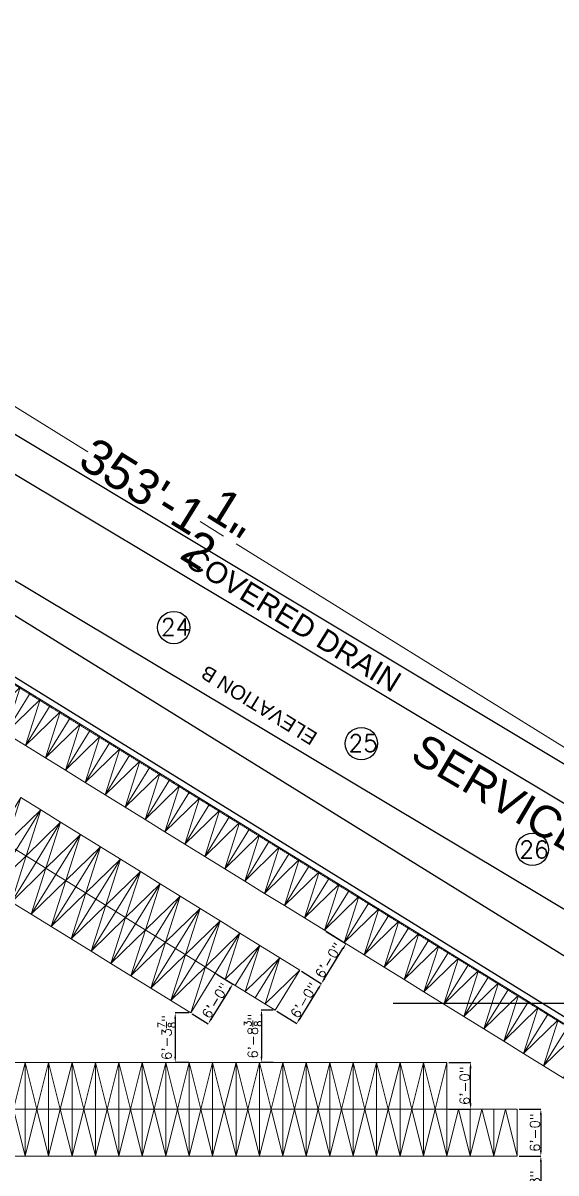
# Model space of a CAD drawing. Header units: inches. Extents: x -110725 to 51121, y 8404 to 44825.
# Drawn here: x 5800 to 6619, y 20905 to 22672 of the extents above; entities that cross this region are included whole.
import ezdxf
from ezdxf.enums import TextEntityAlignment as Align

# ---------------------------------------------------------------- set-up
doc = ezdxf.new("R2010")
doc.units = ezdxf.units.IN
doc.header["$LTSCALE"] = 0.1
doc.header["$MEASUREMENT"] = 0
doc.linetypes.add('CENTER', pattern=[2, 1.25, -0.25, 0.25, -0.25])
doc.layers.get('0').update_dxf_attribs({"color": 1, "lineweight": 0})
doc.layers.get('Defpoints').update_dxf_attribs({"lineweight": 0})
for name, color, linetype in [('building', 6, 'Continuous'), ('GF', 1, 'Continuous'), ('GFT', 4, 'Continuous'), ('GFW', 5, 'Continuous'), ('road', 8, 'Continuous')]:
    doc.layers.add(name, color=color, linetype=linetype)
for name, color, linetype, lineweight in [('CAR', 4, 'Continuous', 0), ('dim', 252, 'Continuous', 0), ('GRID', 8, 'CENTER', 0), ('TEXT', 3, 'Continuous', 0)]:
    doc.layers.add(name, color=color, linetype=linetype, lineweight=lineweight)
doc.styles.add('as', font='arial.ttf')
doc.styles.add('EHSAN', font='arial.ttf', dxfattribs={"height": 54})
doc.styles.add('ROMAND', font='romand.shx')
doc.styles.get("Standard").update_dxf_attribs({"font": 'arial.ttf'})
doc.dimstyles.new('DIM', dxfattribs={"dimtxt": 15, "dimasz": 9, "dimexe": 0.25, "dimexo": 3, "dimgap": 0.125, "dimtad": 1, "dimdec": 3, "dimzin": 3, "dimdsep": 46, "dimlunit": 4, "dimtxsty": 'ROMAND', "dimcen": 0.125, "dimaunit": 1, "dimadec": 0, "dimazin": 0, "dimtfac": 0.75, "dimtdec": 3, "dimtix": 1, "dimtofl": 0, "dimtmove": 2, "dimatfit": 3, "dimfxl": 1, "dimtolj": 1, "dimtzin": 3, "dimarcsym": 1})
doc.dimstyles.new('DIM1', dxfattribs={"dimtxt": 54, "dimasz": 6, "dimexe": 6, "dimexo": 3, "dimgap": 1, "dimtad": 0, "dimzin": 0, "dimdsep": 46, "dimlunit": 4, "dimtxsty": 'EHSAN', "dimblk": 'ARCHTICK', "dimcen": 3, "dimdle": 6, "dimclrd": 4, "dimclre": 4, "dimclrt": 6, "dimadec": 0, "dimazin": 0, "dimtfac": 1, "dimtofl": 0, "dimtmove": 1, "dimatfit": 3, "dimldrblk": 'ARCHTICK', "dimfxl": 4, "dimtolj": 1, "dimtzin": 3, "dimlwd": -1, "dimlwe": -1, "dimarcsym": 0})

# ---------------------------------------------------------------- blocks, each defined once
blk = doc.blocks.new('_ArchTick')
at = {"color": 0, "linetype": 'ByBlock', "const_width": 0.15}
blk.add_lwpolyline([(-0.5, -0.5), (0.5, 0.5)], dxfattribs=at)
blk = doc.blocks.new('*D1985')
at = {"layer": 'Defpoints', "color": 0, "transparency": 16777216}
for p in [(4213.6, 23059.7), (4070.8, 22829.6), (7671.2, 20595.2, 1175.7)]:
    blk.add_point(p, dxfattribs=at)
at = {"layer": 'dim', "color": 4, "transparency": 16777216}
for p, q in [((4072.4, 22832.1), (4216.7, 23064.8)), ((4193.2, 23072.3), (5899.6, 22013.3)), ((7834.4, 20812.6), (6128, 21871.6)), ((7672.8, 20597.7), (7817.1, 20830.4))]:
    blk.add_line(p, q, dxfattribs=at)
at = {"layer": 'dim', "color": 4, "transparency": 16777216, "xscale": 24, "yscale": 24, "zscale": 24}
for p, rotation in [((4213.6, 23059.7), 148.1765203500402), ((7814, 20825.3), 328.1765203500402)]:
    blk.add_blockref('_ArchTick', p, dxfattribs=dict(at, rotation=rotation))
at = {"layer": 'dim', "color": 6, "transparency": 16777216, "insert": (6013.8, 21942.5), "char_height": 54, "attachment_point": 5, "rotation": 328.1765, "style": 'EHSAN'}
blk.add_mtext('\\A1;353\'-1{\\H1x;\\S1/2;}"', dxfattribs=at)
blk = doc.blocks.new('A$C245768EA')
at = {"layer": 'CAR'}
for p, q in [((18, 72), (0, 0)), ((36, 0), (18, 72))]:
    blk.add_line(p, q, dxfattribs=at)
blk.add_lwpolyline([(0, 72), (36, 72), (36, 0), (0, 0)], close=True, dxfattribs=at)
blk = doc.blocks.new('*D3167')
at = {"layer": 'Defpoints', "color": 0, "transparency": 16777216}
for p in [(6559.6, 21003.2), (6559.6, 20931.2), (6596, 20931.2)]:
    blk.add_point(p, dxfattribs=at)
at = {"layer": 'dim', "color": 0, "lineweight": -2, "transparency": 16777216}
for p, q in [((6562.6, 21003.2), (6596.2, 21003.2)), ((6596, 20994.2), (6596, 20940.2)), ((6562.6, 20931.2), (6596.2, 20931.2))]:
    blk.add_line(p, q, dxfattribs=at)
at = {"layer": 'dim', "color": 0, "transparency": 16777216}
for points in [[(6594.5, 20994.2), (6597.5, 20994.2), (6596, 21003.2)], [(6594.5, 20940.2), (6597.5, 20940.2), (6596, 20931.2)]]:
    blk.add_solid(points, dxfattribs=at)
at = {"layer": 'dim', "color": 0, "transparency": 16777216, "insert": (6586.9, 20967.2), "char_height": 15, "attachment_point": 5, "rotation": 90, "style": 'ROMAND'}
blk.add_mtext('\\A1;6\'-0"', dxfattribs=at)
blk = doc.blocks.new('*D3168')
at = {"layer": 'Defpoints', "color": 0, "transparency": 16777216}
for p in [(6559.6, 20931.2), (6559.6, 20827.3), (6596, 20827.3)]:
    blk.add_point(p, dxfattribs=at)
at = {"layer": 'dim', "color": 0, "lineweight": -2, "transparency": 16777216}
for p, q in [((6562.6, 20931.2), (6596.2, 20931.2)), ((6596, 20922.2), (6596, 20836.3)), ((6562.6, 20827.3), (6596.2, 20827.3))]:
    blk.add_line(p, q, dxfattribs=at)
at = {"layer": 'dim', "color": 0, "transparency": 16777216}
for points in [[(6594.5, 20922.2), (6597.5, 20922.2), (6596, 20931.2)], [(6594.5, 20836.3), (6597.5, 20836.3), (6596, 20827.3)]]:
    blk.add_solid(points, dxfattribs=at)
at = {"layer": 'dim', "color": 0, "transparency": 16777216, "insert": (6586.9, 20879.3), "char_height": 15, "attachment_point": 5, "rotation": 90, "style": 'ROMAND'}
blk.add_mtext('\\A1;8\'-8"', dxfattribs=at)
blk = doc.blocks.new('*D3169')
at = {"layer": 'Defpoints', "color": 0, "transparency": 16777216}
for p in [(6451.6, 21075.2), (6488, 21075.2), (6451.6, 21003.2)]:
    blk.add_point(p, dxfattribs=at)
at = {"layer": 'dim', "color": 0, "lineweight": -2, "transparency": 16777216}
for p, q in [((6454.6, 21075.2), (6488.3, 21075.2)), ((6488, 21012.2), (6488, 21066.2)), ((6454.6, 21003.2), (6488.3, 21003.2))]:
    blk.add_line(p, q, dxfattribs=at)
at = {"layer": 'dim', "color": 0, "transparency": 16777216}
for points in [[(6486.5, 21066.2), (6489.5, 21066.2), (6488, 21075.2)], [(6486.5, 21012.2), (6489.5, 21012.2), (6488, 21003.2)]]:
    blk.add_solid(points, dxfattribs=at)
at = {"layer": 'dim', "color": 0, "transparency": 16777216, "insert": (6479, 21039.2), "char_height": 15, "attachment_point": 5, "rotation": 90, "style": 'ROMAND'}
blk.add_mtext('\\A1;6\'-0"', dxfattribs=at)
blk = doc.blocks.new('*D3170')
at = {"layer": 'Defpoints', "color": 0, "transparency": 16777216}
for p in [(6263.3, 21278.1), (6296.6, 21257.5), (6225.5, 21216.9)]:
    blk.add_point(p, dxfattribs=at)
at = {"layer": 'dim', "color": 0, "lineweight": -2, "transparency": 16777216}
for p, q in [((6265.9, 21276.5), (6296.8, 21257.4)), ((6263.5, 21203.9), (6291.9, 21249.9)), ((6228, 21215.3), (6259, 21196.1))]:
    blk.add_line(p, q, dxfattribs=at)
at = {"layer": 'dim', "color": 0, "transparency": 16777216}
for points in [[(6290.6, 21250.7), (6293.2, 21249.1), (6296.6, 21257.5)], [(6262.2, 21204.7), (6264.8, 21203.1), (6258.7, 21196.3)]]:
    blk.add_solid(points, dxfattribs=at)
at = {"layer": 'dim', "color": 0, "transparency": 16777216, "insert": (6270, 21231.7), "char_height": 15, "attachment_point": 5, "rotation": 58.2689, "style": 'ROMAND'}
blk.add_mtext('\\A1;6\'-0"', dxfattribs=at)
blk = doc.blocks.new('*D3171')
at = {"layer": 'Defpoints', "color": 0, "transparency": 16777216}
for p in [(6225.5, 21216.9), (6187.6, 21155.6), (6220.9, 21135)]:
    blk.add_point(p, dxfattribs=at)
at = {"layer": 'dim', "color": 0, "lineweight": -2, "transparency": 16777216}
for p, q in [((6228, 21215.3), (6259, 21196.1)), ((6254, 21188.6), (6225.6, 21142.7)), ((6190.2, 21154), (6221.1, 21134.9))]:
    blk.add_line(p, q, dxfattribs=at)
at = {"layer": 'dim', "color": 0, "transparency": 16777216}
for points in [[(6252.7, 21189.4), (6255.3, 21187.8), (6258.7, 21196.3)], [(6224.3, 21143.5), (6226.9, 21141.9), (6220.9, 21135)]]:
    blk.add_solid(points, dxfattribs=at)
at = {"layer": 'dim', "color": 0, "transparency": 16777216, "insert": (6232.1, 21170.4), "char_height": 15, "attachment_point": 5, "rotation": 58.2689, "style": 'ROMAND'}
blk.add_mtext('\\A1;6\'-0"', dxfattribs=at)
blk = doc.blocks.new('*D3172')
at = {"layer": 'Defpoints', "color": 0, "transparency": 16777216}
for p in [(6095.7, 21212.4), (6057.9, 21151.2), (6084.8, 21134.5)]:
    blk.add_point(p, dxfattribs=at)
at = {"layer": 'dim', "color": 0, "lineweight": -2, "transparency": 16777216}
for p, q in [((6098.3, 21210.8), (6122.9, 21195.6)), ((6117.9, 21188.1), (6089.5, 21142.2)), ((6060.4, 21149.6), (6085, 21134.4))]:
    blk.add_line(p, q, dxfattribs=at)
at = {"layer": 'dim', "color": 0, "transparency": 16777216}
for points in [[(6116.7, 21188.9), (6119.2, 21187.3), (6122.7, 21195.8)], [(6088.3, 21143), (6090.8, 21141.4), (6084.8, 21134.5)]]:
    blk.add_solid(points, dxfattribs=at)
at = {"layer": 'dim', "color": 0, "transparency": 16777216, "insert": (6096, 21169.9), "char_height": 15, "attachment_point": 5, "rotation": 58.2689, "style": 'ROMAND'}
blk.add_mtext('\\A1;6\'-0"', dxfattribs=at)
blk = doc.blocks.new('*D3173')
at = {"layer": 'Defpoints', "color": 0, "transparency": 16777216}
for p in [(6187.6, 21155.6), (6166.7, 21075.2), (6187.6, 21075.2)]:
    blk.add_point(p, dxfattribs=at)
at = {"layer": 'dim', "color": 0, "lineweight": -2, "transparency": 16777216}
for p, q in [((6184.6, 21155.6), (6166.4, 21155.6)), ((6166.7, 21146.6), (6166.7, 21084.2)), ((6184.6, 21075.2), (6166.4, 21075.2))]:
    blk.add_line(p, q, dxfattribs=at)
at = {"layer": 'dim', "color": 0, "transparency": 16777216}
for points in [[(6165.2, 21146.6), (6168.2, 21146.6), (6166.7, 21155.6)], [(6165.2, 21084.2), (6168.2, 21084.2), (6166.7, 21075.2)]]:
    blk.add_solid(points, dxfattribs=at)
at = {"layer": 'dim', "color": 0, "transparency": 16777216, "insert": (6153.4, 21115.4), "char_height": 15, "attachment_point": 5, "rotation": 90, "style": 'ROMAND'}
blk.add_mtext('\\A1;6\'-8{\\H0.75x;\\S3/8;}"', dxfattribs=at)
blk = doc.blocks.new('*D3174')
at = {"layer": 'Defpoints', "color": 0, "transparency": 16777216}
for p in [(6057.9, 21151.2), (6034.1, 21075.2), (6057.9, 21075.2)]:
    blk.add_point(p, dxfattribs=at)
at = {"layer": 'dim', "color": 0, "lineweight": -2, "transparency": 16777216}
for p, q in [((6054.9, 21151.2), (6033.9, 21151.2)), ((6034.1, 21142.2), (6034.1, 21084.2)), ((6054.9, 21075.2), (6033.9, 21075.2))]:
    blk.add_line(p, q, dxfattribs=at)
at = {"layer": 'dim', "color": 0, "transparency": 16777216}
for points in [[(6032.6, 21142.2), (6035.6, 21142.2), (6034.1, 21151.2)], [(6032.6, 21084.2), (6035.6, 21084.2), (6034.1, 21075.2)]]:
    blk.add_solid(points, dxfattribs=at)
at = {"layer": 'dim', "color": 0, "transparency": 16777216, "insert": (6020.9, 21113.2), "char_height": 15, "attachment_point": 5, "rotation": 90, "style": 'ROMAND'}
blk.add_mtext('\\A1;6\'-3{\\H0.75x;\\S7/8;}"', dxfattribs=at)

msp = doc.modelspace()

# ---------------------------------------------------------------- linework, layer by layer
at = {"layer": 'building', "linetype": 'Continuous', "elevation": 1.07221}
msp.add_lwpolyline([(1524.90631, 24283.46768), (4069.27015, 22826.982), (7671.19468, 20595.17907), (7610.59252, 20283.36427), (1388.0528, 20285.00184)], dxfattribs=at)
at = {"layer": 'GF'}
msp.add_line((6904.30811, 21165.88411, 1.07221), (6369.0222, 21165.88411, 1.07221), dxfattribs=at)
at = {"layer": 'GFT'}
for centre in [(6031.85253, 21743.26827, 22.91185), (6320.15022, 21564.92746, 22.91185), (6583.00046, 21402.47513, 22.91185)]:
    msp.add_circle(centre, 24.8276, dxfattribs=at)
at = {"layer": 'GFW', "color": 2}
msp.add_line((4742.46854, 22313.7792, 1.07221), (7027.98527, 20900.49864, 1.07221), dxfattribs=at)
at = {"layer": 'GRID'}
msp.add_line((3840.67655, 22859.10676, 1.07221), (7411.40729, 20650.75952, 1.07221), dxfattribs=at)
at = {"layer": 'road', "linetype": 'Continuous'}
for points, elevation in [([(9047.2707, 20083.63124), (8821.63366, 20218.94372), (-2747.1018, 27162.757)], 4.40796), ([(-2778.14453, 27109.72141), (8993.77831, 20058.33929)], 1.42961), ([(-2210.4013, 26513.70008), (-2128.10231, 26528.62687), (-1973.06227, 26477.02846), (-1771.00569, 26336.76517), (7378.72232, 20864.22481), (7990.44622, 20463.11896)], 3.21662)]:
    msp.add_lwpolyline(points, dxfattribs=dict(at, elevation=elevation))

# ---------------------------------------------------------------- block references
at = {"layer": 'CAR'}
for p, rotation in [((5742.81156, 21599.96784, 1.07221), 328.2688583245507), ((5804.04939, 21562.10059, 1.07221), 328.2688583245507), ((5895.90613, 21505.29972, 1.07221), 328.2688583245507), ((5957.14396, 21467.43247, 1.07221), 328.2688583245507), ((6018.38178, 21429.56522, 1.07221), 328.2688583245507), ((5827.41995, 21462.99573, 1.07221), 148.2688583245655), ((5858.03886, 21444.06211, 1.07221), 148.2688583245655), ((6110.23853, 21372.76435, 1.07221), 328.2688583245507), ((5919.27669, 21406.19486, 1.07221), 148.2688583245655), ((6171.47635, 21334.8971, 1.07221), 328.2688583245507), ((5782.30438, 21321.58624, 1.07221), 328.2688583245507), ((5980.51452, 21368.32761, 1.07221), 148.2688583245655), ((6011.13343, 21349.39398, 1.07221), 148.2688583245655), ((5843.54221, 21283.71899, 1.07221), 328.2688583245507), ((6232.71418, 21297.02985, 1.07221), 328.2688583245697), ((6072.37126, 21311.52673, 1.07221), 148.2688583245655), ((6293.95201, 21259.1626, 1.07221), 328.2688583245697), ((6133.60909, 21273.65949, 1.07221), 148.2688583245655), ((6324.57092, 21240.22898, 1.07221), 328.2688583245697), ((5935.39895, 21226.91811, 1.07221), 328.2688583245507), ((6164.228, 21254.72586, 1.07221), 148.2688583245655), ((6194.84691, 21235.79224, 1.07221), 148.2688583245655), ((6385.80875, 21202.36173, 1.07221), 328.2688583245697), ((5996.63678, 21189.05086, 1.07221), 328.2688583245507), ((6225.46583, 21216.85861, 1.07221), 148.2688583245655), ((6447.04657, 21164.49448, 1.07221), 328.2688583245697), ((6508.2844, 21126.62723, 1.07221), 328.2688583245697), ((6538.90331, 21107.6936, 1.07221), 328.2688583245697), ((6600.14114, 21069.82636, 1.07221), 328.2688583245697), ((5803.55177, 21075.24869, 1.07221), 180), ((5875.55177, 21075.24869, 1.07221), 180), ((5947.55177, 21075.24869, 1.07221), 180), ((6019.55177, 21075.24869, 1.07221), 180), ((6127.55177, 21075.24869, 1.07221), 180), ((6199.55177, 21075.24869, 1.07221), 180), ((6271.55177, 21075.24869, 1.07221), 180), ((6379.55177, 21075.24869, 1.07221), 180), ((6451.55177, 21075.24869, 1.07221), 180)]:
    msp.add_blockref('A$C245768EA', p, dxfattribs=dict(at, rotation=rotation))
at = {"layer": 'CAR', "xscale": -1}
for p, rotation in [((5804.04928, 21562.10066, 1.07221), 328.2688583245507), ((5865.28711, 21524.23341, 1.07221), 328.2688583245507), ((5895.90602, 21505.29978, 1.07221), 328.2688583245507), ((5957.14385, 21467.43254, 1.07221), 328.2688583245507), ((6018.38167, 21429.56529, 1.07221), 328.2688583245507), ((6079.6195, 21391.69804, 1.07221), 328.2688583245507), ((6110.23842, 21372.76441, 1.07221), 328.2688583245507), ((5858.03897, 21444.06204, 1.07221), 148.2688583245654), ((6171.47624, 21334.89717, 1.07221), 328.2688583245507), ((5782.30427, 21321.5863, 1.07221), 328.2688583245507), ((5919.2768, 21406.19479, 1.07221), 148.2688583245654), ((6232.71407, 21297.02992, 1.07221), 328.2688583245697), ((5843.5421, 21283.71905, 1.07221), 328.2688583245507), ((6011.13354, 21349.39392, 1.07221), 148.2688583245654), ((5904.77993, 21245.85181, 1.07221), 328.2688583245507), ((6293.9519, 21259.16267, 1.07221), 328.2688583245697), ((5935.39884, 21226.91818, 1.07221), 328.2688583245507), ((6072.37137, 21311.52667, 1.07221), 148.2688583245654), ((6385.80864, 21202.36179, 1.07221), 328.2688583245697), ((5996.63667, 21189.05093, 1.07221), 328.2688583245507), ((6447.04646, 21164.49455, 1.07221), 328.2688583245697), ((6057.8745, 21151.18368, 1.07221), 328.2688583245507), ((6508.28429, 21126.6273, 1.07221), 328.2688583245697), ((6600.14103, 21069.82642, 1.07221), 328.2688583245697), ((5803.5519, 21075.24869, 1.07221), 180), ((5875.5519, 21075.24869, 1.07221), 180), ((5947.5519, 21075.24869, 1.07221), 180), ((6019.5519, 21075.24869, 1.07221), 180), ((6055.5519, 21075.24869, 1.07221), 180), ((6127.5519, 21075.24869, 1.07221), 180), ((6199.5519, 21075.24869, 1.07221), 180), ((6271.5519, 21075.24869, 1.07221), 180), ((6307.5519, 21075.24869, 1.07221), 180), ((6379.5519, 21075.24869, 1.07221), 180)]:
    msp.add_blockref('A$C245768EA', p, dxfattribs=dict(at, rotation=rotation))
for p in [(5803.55177, 20931.24851, 1.07221), (5875.55177, 20931.24851, 1.07221), (5947.55177, 20931.24851, 1.07221), (6019.55177, 20931.24851, 1.07221), (6127.55177, 20931.24851, 1.07221), (6199.55177, 20931.24851, 1.07221), (6271.55177, 20931.24851, 1.07221), (6379.55177, 20931.24851, 1.07221), (6451.55177, 20931.24851, 1.07221), (6523.55177, 20931.24851, 1.07221)]:
    msp.add_blockref('A$C245768EA', p, dxfattribs=at)
at = {"layer": 'CAR'}
for p in [(5803.5519, 20931.24851, 1.07221), (5875.5519, 20931.24851, 1.07221), (5947.5519, 20931.24851, 1.07221), (6019.5519, 20931.24851, 1.07221), (6055.5519, 20931.24851, 1.07221), (6127.5519, 20931.24851, 1.07221), (6199.5519, 20931.24851, 1.07221), (6271.5519, 20931.24851, 1.07221), (6307.5519, 20931.24851, 1.07221), (6379.5519, 20931.24851, 1.07221), (6451.5519, 20931.24851, 1.07221), (6523.5519, 20931.24851, 1.07221)]:
    msp.add_blockref('A$C245768EA', p, dxfattribs=at)

# ---------------------------------------------------------------- texts
at = {"layer": 'GFT', "style": 'as'}
msp.add_text('ELEVATION B', height=22.05, rotation=148.27, dxfattribs=at).set_placement((6162.84947, 21623.7979, -18.62302), align=Align.MIDDLE)
at = {"layer": 'GFT', "char_height": 26.4, "attachment_point": 1, "style": 'ROMAND'}
for s, insert in [('{\\Fsimplex|c0;24}', (6012.08104, 21757.17029, 22.91185)), ('{\\Fsimplex|c0;25}', (6300.37874, 21578.82949, 22.91185)), ('{\\Fsimplex|c0;26}', (6562.83785, 21415.3346, 22.91185))]:
    msp.add_mtext_dynamic_manual_height_columns(s, width=49.9852977, gutter_width=101.66862, heights=[0], dxfattribs=dict(at, insert=insert))
at = {"layer": 'TEXT', "color": 7, "linetype": 'Continuous', "lineweight": 25}
for s, height, rotation, p in [('COVERED DRAIN', 32.4077714, 328.3723565, (6046.68025, 21840.16628)), ('COVERED DRAIN', 32.4077714, 328.3723565, (6046.68025, 21840.16628)), ('SERVICE ROAD', 48.6116571, 329.43719354, (6393.06626, 21540.99216))]:
    msp.add_text(s, height=height, rotation=rotation, dxfattribs=at).set_placement(p)

# ---------------------------------------------------------------- dimensions: what is measured, and where the dimension line sits
at = {"layer": 'dim'}
dim = msp.add_linear_dim(base=(4213.5516, 23059.65468, -1174.66297), p1=(7671.19468, 20595.17907, 1.07221), p2=(4070.76911, 22829.58067, -1174.66297), angle=148.17652035, dimstyle='DIM1', override={"dimtxt": 36, "dimasz": 24, "dimdle": 24}, dxfattribs=at)
dim.commit()
dim.dimension.update_dxf_attribs({"geometry": '*D1985', "text_midpoint": (6013.76438, 21942.45388, -1174.66297), "dimtype": 161})
for p1, p2, distance, picture, middle in [((6225.46584, 21216.85851, 1.07221), (6263.33308, 21278.09633, 1.07221), -39.1272, '*D3170', (6269.97784, 21231.66067, 1.07221)), ((6095.74185, 21212.42155, 1.07221), (6057.8746, 21151.18372, 1.07221), 31.65931, '*D3172', (6096.03497, 21169.91351, 1.07221))]:
    dim = msp.add_aligned_dim(p1=p1, p2=p2, distance=distance, dimstyle='DIM', override={"dimtmove": 1}, dxfattribs=at)
    dim.commit()
    dim.dimension.update_dxf_attribs({"geometry": picture, "text_midpoint": middle})
for base, p1, p2, angle, picture, middle in [((6220.87726, 21135.04235, 1.07221), (6225.46584, 21216.85851, 1.07221), (6187.59859, 21155.62068, 1.07221), 238.26885832, '*D3171', (6232.1106, 21170.42285, 1.07221)), ((6034.11723, 21075.2486, 1.07221), (6057.8746, 21151.18372, 1.07221), (6057.8746, 21075.2486, 1.07221), 90, '*D3174', (6020.86723, 21113.21616, 1.07221)), ((6166.67858, 21075.2486, 1.07221), (6187.59859, 21155.62068, 1.07221), (6187.59859, 21075.2486, 1.07221), 90, '*D3173', (6153.42858, 21115.43464, 1.07221)), ((6488.02786, 21075.2486, 1.07221), (6451.55183, 21003.2486, 1.07221), (6451.55183, 21075.2486, 1.07221), 90, '*D3169', (6478.97428, 21039.2486, 1.07221)), ((6595.96171, 20931.2486, 1.07221), (6559.55183, 21003.2486, 1.07221), (6559.55183, 20931.2486, 1.07221), 90, '*D3167', (6586.90814, 20967.2486, 1.07221)), ((6595.96171, 20827.2792, 1.07221), (6559.55183, 20931.2486, 1.07221), (6559.55183, 20827.2792, 1.07221), 90, '*D3168', (6586.90814, 20879.2639, 1.07221))]:
    dim = msp.add_linear_dim(base=base, p1=p1, p2=p2, angle=angle, dimstyle='DIM', override={"dimtmove": 1}, dxfattribs=at)
    dim.commit()
    dim.dimension.update_dxf_attribs({"geometry": picture, "text_midpoint": middle})

doc.saveas('drawing.dxf')
